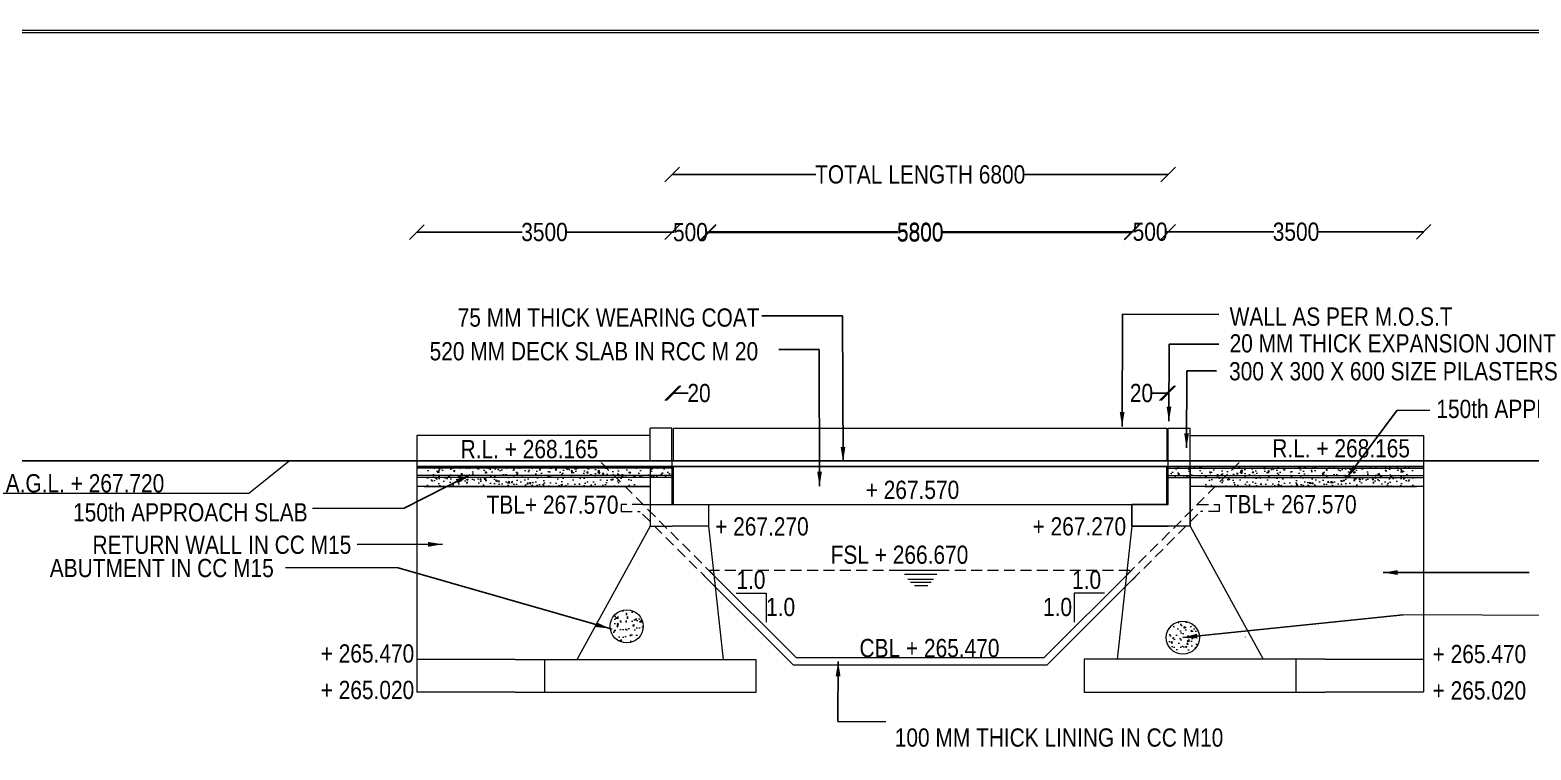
# Model space of a CAD drawing. Header units: millimetres. Extents: x 553923 to 630645, y 36209 to 87636.
# Drawn here: x 570139 to 590712, y 77768 to 87636 of the extents above; entities that cross this region are included whole.
import ezdxf

# ---------------------------------------------------------------- set-up
doc = ezdxf.new("R2010")
doc.units = ezdxf.units.MM
doc.header["$LTSCALE"] = 300
doc.header["$MEASUREMENT"] = 0
doc.linetypes.add('DASHED', pattern=[0.75, 0.5, -0.25])
doc.layers.add('MAIN', color=7, linetype='Continuous')
doc.styles.add('ARIAL NARROW', font='ARIALN.TTF', dxfattribs={"height": 250})
doc.dimstyles.get("Standard").update_dxf_attribs({"dimtxt": 200, "dimasz": 200, "dimexe": 0.18, "dimexo": 0.0625, "dimgap": 0.09, "dimtad": 0, "dimdec": 0, "dimzin": 0, "dimdsep": 46, "dimtxsty": 'ARIAL NARROW', "dimcen": 0.0851, "dimdle": 0.1, "dimse1": 1, "dimse2": 1, "dimadec": 0, "dimazin": 0, "dimtfac": 1, "dimtdec": 0, "dimtofl": 0, "dimtmove": 0, "dimatfit": 3, "dimfxl": 1, "dimtolj": 1, "dimtzin": 0, "dimarcsym": 0})
doc.dimstyles.new('STANDARD$7', dxfattribs={"dimtxt": 2, "dimasz": 2, "dimexe": 1.25, "dimexo": 0.625, "dimtad": 1, "dimdec": 0, "dimlfac": 0.5, "dimdsep": 46, "dimtxsty": 'ARIAL NARROW', "dimcen": 2.5, "dimdle": 0.1, "dimse1": 1, "dimse2": 1, "dimadec": 0, "dimazin": 0, "dimtfac": 1, "dimtdec": 0, "dimtmove": 0, "dimatfit": 3, "dimfxl": 1, "dimtolj": 1, "dimtzin": 0, "dimarcsym": 0})

# ---------------------------------------------------------------- blocks, each defined once
blk = doc.blocks.new('_Oblique')
at = {"color": 0, "linetype": 'ByBlock', "lineweight": -2}
blk.add_line((-0.5, -0.5), (0.5, 0.5), dxfattribs=at)
blk = doc.blocks.new('*D30')
at = {"layer": 'Defpoints', "color": 0, "linetype": 'ByBlock', "lineweight": 9, "transparency": 16777216}
for p in [(578961, 82659), (578961, 82330), (578941, 82180)]:
    blk.add_point(p, dxfattribs=at)
at = {"layer": 'MAIN', "color": 0, "linetype": 'ByBlock', "lineweight": -2, "transparency": 16777216}
for p, q in [((578941, 82659), (578961, 82659)), ((578961, 82659), (579161, 82659))]:
    blk.add_line(p, q, dxfattribs=at)
at = {"layer": 'MAIN', "color": 0, "linetype": 'ByBlock', "lineweight": -2, "transparency": 16777216, "xscale": 200, "yscale": 200, "zscale": 200, "rotation": 180}
blk.add_blockref('_Oblique', (578941, 82659), dxfattribs=at)
at = {"layer": 'MAIN', "color": 0, "linetype": 'ByBlock', "lineweight": -2, "transparency": 16777216, "xscale": 200, "yscale": 200, "zscale": 200}
blk.add_blockref('_Oblique', (578961, 82659), dxfattribs=at)
at = {"layer": 'MAIN', "color": 0, "linetype": 'ByBlock', "lineweight": 9, "transparency": 16777216, "insert": (579309, 82659), "char_height": 250, "attachment_point": 5, "style": 'ARIAL NARROW'}
blk.add_mtext('\\A1;20', dxfattribs=at)
blk = doc.blocks.new('*D21')
at = {"layer": 'Defpoints', "color": 0, "linetype": 'ByBlock', "lineweight": 9, "transparency": 16777216}
for p in [(585741, 82659), (585741, 82330), (585721, 82180)]:
    blk.add_point(p, dxfattribs=at)
at = {"layer": 'MAIN', "color": 0, "linetype": 'ByBlock', "lineweight": -2, "transparency": 16777216}
for p, q in [((585721, 82659), (585521, 82659)), ((585741, 82659), (585721, 82659))]:
    blk.add_line(p, q, dxfattribs=at)
at = {"layer": 'MAIN', "color": 0, "linetype": 'ByBlock', "lineweight": -2, "transparency": 16777216, "xscale": 200, "yscale": 200, "zscale": 200, "rotation": 180}
blk.add_blockref('_Oblique', (585721, 82659), dxfattribs=at)
at = {"layer": 'MAIN', "color": 0, "linetype": 'ByBlock', "lineweight": -2, "transparency": 16777216, "xscale": 200, "yscale": 200, "zscale": 200}
blk.add_blockref('_Oblique', (585741, 82659), dxfattribs=at)
at = {"layer": 'MAIN', "color": 0, "linetype": 'ByBlock', "lineweight": 9, "transparency": 16777216, "insert": (585373, 82659), "char_height": 250, "attachment_point": 5, "style": 'ARIAL NARROW'}
blk.add_mtext('\\A1;20', dxfattribs=at)
blk = doc.blocks.new('*D22')
at = {"layer": 'Defpoints', "color": 0, "linetype": 'ByBlock', "lineweight": 9, "transparency": 16777216}
for p in [(585740, 85655), (578941, 81135), (585740, 81135)]:
    blk.add_point(p, dxfattribs=at)
at = {"layer": 'MAIN', "color": 0, "linetype": 'ByBlock', "lineweight": -2, "transparency": 16777216}
for p, q in [((578941, 85655), (580910, 85655)), ((585740, 85655), (583770, 85655))]:
    blk.add_line(p, q, dxfattribs=at)
at = {"layer": 'MAIN', "color": 0, "linetype": 'ByBlock', "lineweight": -2, "transparency": 16777216, "xscale": 200, "yscale": 200, "zscale": 200, "rotation": 180}
blk.add_blockref('_Oblique', (578941, 85655), dxfattribs=at)
at = {"layer": 'MAIN', "color": 0, "linetype": 'ByBlock', "lineweight": -2, "transparency": 16777216, "xscale": 200, "yscale": 200, "zscale": 200}
blk.add_blockref('_Oblique', (585740, 85655), dxfattribs=at)
at = {"layer": 'MAIN', "color": 0, "linetype": 'ByBlock', "lineweight": 9, "transparency": 16777216, "insert": (582340, 85655), "char_height": 250, "attachment_point": 5, "style": 'ARIAL NARROW'}
blk.add_mtext('\\A1;TOTAL LENGTH 6800', dxfattribs=at)
blk = doc.blocks.new('*D23')
at = {"layer": 'Defpoints', "color": 0, "linetype": 'ByBlock', "lineweight": 9, "transparency": 16777216}
for p in [(585241, 84859), (579441, 79954), (585241, 79954)]:
    blk.add_point(p, dxfattribs=at)
at = {"layer": 'MAIN', "color": 0, "linetype": 'ByBlock', "lineweight": -2, "transparency": 16777216}
for p, q in [((579441, 84859), (582035, 84859)), ((585241, 84859), (582647, 84859))]:
    blk.add_line(p, q, dxfattribs=at)
at = {"layer": 'MAIN', "color": 0, "linetype": 'ByBlock', "lineweight": -2, "transparency": 16777216, "xscale": 200, "yscale": 200, "zscale": 200, "rotation": 180}
blk.add_blockref('_Oblique', (579441, 84859), dxfattribs=at)
at = {"layer": 'MAIN', "color": 0, "linetype": 'ByBlock', "lineweight": -2, "transparency": 16777216, "xscale": 200, "yscale": 200, "zscale": 200}
blk.add_blockref('_Oblique', (585241, 84859), dxfattribs=at)
at = {"layer": 'MAIN', "color": 0, "linetype": 'ByBlock', "lineweight": 9, "transparency": 16777216, "insert": (582341, 84859), "char_height": 250, "attachment_point": 5, "style": 'ARIAL NARROW'}
blk.add_mtext('\\A1;5800', dxfattribs=at)
blk = doc.blocks.new('*D24')
at = {"layer": 'Defpoints', "color": 0, "linetype": 'ByBlock', "lineweight": 9, "transparency": 16777216}
for p in [(585240, 84864), (579441, 79959), (585240, 79959)]:
    blk.add_point(p, dxfattribs=at)
at = {"layer": 'MAIN', "color": 0, "linetype": 'ByBlock', "lineweight": -2, "transparency": 16777216}
for p, q in [((579441, 84864), (582035, 84864)), ((585240, 84864), (582646, 84864))]:
    blk.add_line(p, q, dxfattribs=at)
at = {"layer": 'MAIN', "color": 0, "linetype": 'ByBlock', "lineweight": -2, "transparency": 16777216, "xscale": 200, "yscale": 200, "zscale": 200, "rotation": 180}
blk.add_blockref('_Oblique', (579441, 84864), dxfattribs=at)
at = {"layer": 'MAIN', "color": 0, "linetype": 'ByBlock', "lineweight": -2, "transparency": 16777216, "xscale": 200, "yscale": 200, "zscale": 200}
blk.add_blockref('_Oblique', (585240, 84864), dxfattribs=at)
at = {"layer": 'MAIN', "color": 0, "linetype": 'ByBlock', "lineweight": 9, "transparency": 16777216, "insert": (582340, 84864), "char_height": 250, "attachment_point": 5, "style": 'ARIAL NARROW'}
blk.add_mtext('\\A1;5800', dxfattribs=at)
blk = doc.blocks.new('*D25')
at = {"layer": 'Defpoints', "color": 0, "linetype": 'ByBlock', "lineweight": 9, "transparency": 16777216}
for p in [(585240, 84869), (579440, 79964), (585240, 79964)]:
    blk.add_point(p, dxfattribs=at)
at = {"layer": 'MAIN', "color": 0, "linetype": 'ByBlock', "lineweight": -2, "transparency": 16777216}
for p, q in [((579440, 84869), (582034, 84869)), ((585240, 84869), (582646, 84869))]:
    blk.add_line(p, q, dxfattribs=at)
at = {"layer": 'MAIN', "color": 0, "linetype": 'ByBlock', "lineweight": -2, "transparency": 16777216, "xscale": 200, "yscale": 200, "zscale": 200, "rotation": 180}
blk.add_blockref('_Oblique', (579440, 84869), dxfattribs=at)
at = {"layer": 'MAIN', "color": 0, "linetype": 'ByBlock', "lineweight": -2, "transparency": 16777216, "xscale": 200, "yscale": 200, "zscale": 200}
blk.add_blockref('_Oblique', (585240, 84869), dxfattribs=at)
at = {"layer": 'MAIN', "color": 0, "linetype": 'ByBlock', "lineweight": 9, "transparency": 16777216, "insert": (582340, 84869), "char_height": 250, "attachment_point": 5, "style": 'ARIAL NARROW'}
blk.add_mtext('\\A1;5800', dxfattribs=at)
blk = doc.blocks.new('*D26')
at = {"layer": 'Defpoints', "color": 0, "linetype": 'ByBlock', "lineweight": 9, "transparency": 16777216}
for p in [(585741, 84870), (585241, 80254), (585741, 80254)]:
    blk.add_point(p, dxfattribs=at)
at = {"layer": 'MAIN', "color": 0, "linetype": 'ByBlock', "lineweight": -2, "transparency": 16777216}
for p, q in [((585241, 84870), (585265, 84870)), ((585741, 84870), (585717, 84870))]:
    blk.add_line(p, q, dxfattribs=at)
at = {"layer": 'MAIN', "color": 0, "linetype": 'ByBlock', "lineweight": -2, "transparency": 16777216, "xscale": 200, "yscale": 200, "zscale": 200, "rotation": 180}
blk.add_blockref('_Oblique', (585241, 84870), dxfattribs=at)
at = {"layer": 'MAIN', "color": 0, "linetype": 'ByBlock', "lineweight": -2, "transparency": 16777216, "xscale": 200, "yscale": 200, "zscale": 200}
blk.add_blockref('_Oblique', (585741, 84870), dxfattribs=at)
at = {"layer": 'MAIN', "color": 0, "linetype": 'ByBlock', "lineweight": 9, "transparency": 16777216, "insert": (585491, 84870), "char_height": 250, "attachment_point": 5, "style": 'ARIAL NARROW'}
blk.add_mtext('\\A1;500', dxfattribs=at)
blk = doc.blocks.new('*D27')
at = {"layer": 'Defpoints', "color": 0, "linetype": 'ByBlock', "lineweight": 9, "transparency": 16777216}
for p in [(589241, 84870), (585741, 81323), (589241, 80873)]:
    blk.add_point(p, dxfattribs=at)
at = {"layer": 'MAIN', "color": 0, "linetype": 'ByBlock', "lineweight": -2, "transparency": 16777216}
for p, q in [((585741, 84870), (587185, 84870)), ((589241, 84870), (587797, 84870))]:
    blk.add_line(p, q, dxfattribs=at)
at = {"layer": 'MAIN', "color": 0, "linetype": 'ByBlock', "lineweight": -2, "transparency": 16777216, "xscale": 200, "yscale": 200, "zscale": 200, "rotation": 180}
blk.add_blockref('_Oblique', (585741, 84870), dxfattribs=at)
at = {"layer": 'MAIN', "color": 0, "linetype": 'ByBlock', "lineweight": -2, "transparency": 16777216, "xscale": 200, "yscale": 200, "zscale": 200}
blk.add_blockref('_Oblique', (589241, 84870), dxfattribs=at)
at = {"layer": 'MAIN', "color": 0, "linetype": 'ByBlock', "lineweight": 9, "transparency": 16777216, "insert": (587491, 84870), "char_height": 250, "attachment_point": 5, "style": 'ARIAL NARROW'}
blk.add_mtext('\\A1;3500', dxfattribs=at)
blk = doc.blocks.new('*D28')
at = {"layer": 'Defpoints', "color": 0, "linetype": 'ByBlock', "lineweight": 9, "transparency": 16777216}
for p in [(578941, 84864), (578941, 80254), (579441, 80254)]:
    blk.add_point(p, dxfattribs=at)
at = {"layer": 'MAIN', "color": 0, "linetype": 'ByBlock', "lineweight": -2, "transparency": 16777216}
for p, q in [((578941, 84864), (578965, 84864)), ((579441, 84864), (579417, 84864))]:
    blk.add_line(p, q, dxfattribs=at)
at = {"layer": 'MAIN', "color": 0, "linetype": 'ByBlock', "lineweight": -2, "transparency": 16777216, "xscale": 200, "yscale": 200, "zscale": 200, "rotation": 180}
blk.add_blockref('_Oblique', (578941, 84864), dxfattribs=at)
at = {"layer": 'MAIN', "color": 0, "linetype": 'ByBlock', "lineweight": -2, "transparency": 16777216, "xscale": 200, "yscale": 200, "zscale": 200}
blk.add_blockref('_Oblique', (579441, 84864), dxfattribs=at)
at = {"layer": 'MAIN', "color": 0, "linetype": 'ByBlock', "lineweight": 9, "transparency": 16777216, "insert": (579191, 84864), "char_height": 250, "attachment_point": 5, "style": 'ARIAL NARROW'}
blk.add_mtext('\\A1;500', dxfattribs=at)
blk = doc.blocks.new('*D29')
at = {"layer": 'Defpoints', "color": 0, "linetype": 'ByBlock', "lineweight": 9, "transparency": 16777216}
for p in [(575441, 84866), (578941, 81299), (575441, 80849)]:
    blk.add_point(p, dxfattribs=at)
at = {"layer": 'MAIN', "color": 0, "linetype": 'ByBlock', "lineweight": -2, "transparency": 16777216}
for p, q in [((575441, 84866), (576885, 84866)), ((578941, 84866), (577497, 84866))]:
    blk.add_line(p, q, dxfattribs=at)
at = {"layer": 'MAIN', "color": 0, "linetype": 'ByBlock', "lineweight": -2, "transparency": 16777216, "xscale": 200, "yscale": 200, "zscale": 200, "rotation": 180}
blk.add_blockref('_Oblique', (575441, 84866), dxfattribs=at)
at = {"layer": 'MAIN', "color": 0, "linetype": 'ByBlock', "lineweight": -2, "transparency": 16777216, "xscale": 200, "yscale": 200, "zscale": 200}
blk.add_blockref('_Oblique', (578941, 84866), dxfattribs=at)
at = {"layer": 'MAIN', "color": 0, "linetype": 'ByBlock', "lineweight": 9, "transparency": 16777216, "insert": (577191, 84866), "char_height": 250, "attachment_point": 5, "style": 'ARIAL NARROW'}
blk.add_mtext('\\A1;3500', dxfattribs=at)

msp = doc.modelspace()

# ---------------------------------------------------------------- hatches: boundary and pattern name
at = {"linetype": 'ByBlock', "lineweight": 9}
h = msp.add_hatch(dxfattribs=at)
h.set_pattern_fill('AR-CONC', color=0, scale=30, style=0)
h.set_pattern_definition([(50, (4122.73, 100672.81), (215.178055, -18.82564), [22.5, -247.5]), (355, (4122.73, 100672.81), (-41.6254, 225.65764), [18, -198]), (100.4514, (4140.66, 100671.24), (173.552815, 206.83186), [19.12206, -210.34263]), (46.1842, (4122.73, 100732.8), (320.17231, -49.6557), [33.75, -371.25]), (96.6356, (4149.4, 100728.67), (280.39881, 292.23536), [28.68309, -315.5139]), (351.1842, (4122.73, 100732.8), (280.39858, 292.23558), [27, -297]), (21, (4152.73, 100717.81), (179.072116, -120.785667), [22.5, -247.5]), (326, (4152.73, 100717.81), (72.9946, 217.54501), [18, -198]), (71.4514, (4167.66, 100707.75), (252.06679, 96.75915), [19.12206, -210.34263]), (37.5, (4122.73, 100672.81), (3.647957, 99.868156), [0, -195.6, 0, -201, 0, -198.75]), (7.5, (4122.73, 100672.81), (78.920861, 118.323514), [0, -114.6, 0, -191.1, 0, -75.75]), (327.5, (4055.83, 100672.81), (160.146731, -6.766462), [0, -75, 0, -234, 0, -310.5]), (317.5, (4025.83, 100672.81), (174.95585, 30.031495), [0, -97.5, 0, -155.4, 0, -220.5])])
h.paths.add_polyline_path([(578941.2, 81654.6), (575541.2, 81654.6), (575541.2, 81379.6), (578441.2, 81379.6), (578441.2, 81504.6), (578941.2, 81504.6)])
h = msp.add_hatch(dxfattribs=at)
h.set_pattern_fill('AR-CONC', color=0, scale=30, style=0)
h.set_pattern_definition([(130, (1160559.34, 100672.81), (-215.178055, -18.82564), [22.5, -247.5]), (185, (1160559.34, 100672.81), (41.6254, 225.65764), [18, -198]), (79.5486, (1160541.4, 100671.24), (-173.552815, 206.83186), [19.12206, -210.34263]), (133.8158, (1160559.34, 100732.8), (-320.17231, -49.6557), [33.75, -371.25]), (83.3644, (1160532.66, 100728.67), (-280.39881, 292.23536), [28.68309, -315.5139]), (188.8158, (1160559.34, 100732.8), (-280.39858, 292.23558), [27, -297]), (159, (1160529.34, 100717.81), (-179.072116, -120.785667), [22.5, -247.5]), (214, (1160529.34, 100717.81), (-72.9946, 217.54501), [18, -198]), (108.5486, (1160514.42, 100707.75), (-252.06679, 96.75915), [19.12206, -210.34263]), (142.5, (1160559.34, 100672.81), (-3.647957, 99.868156), [0, -195.6, 0, -201, 0, -198.75]), (172.5, (1160559.34, 100672.81), (-78.920861, 118.323514), [0, -114.6, 0, -191.1, 0, -75.75]), (212.5, (1160626.24, 100672.81), (-160.146731, -6.766462), [0, -75, 0, -234, 0, -310.5]), (222.5, (1160656.24, 100672.81), (-174.95585, 30.031495), [0, -97.5, 0, -155.4, 0, -220.5])])
h.paths.add_polyline_path([(585740.9, 81654.6), (589140.9, 81654.6), (589140.9, 81379.6), (586240.9, 81379.6), (586240.9, 81504.6), (585740.9, 81504.6)])
at = {"layer": 'MAIN', "linetype": 'ByBlock', "lineweight": 9}
h = msp.add_hatch(dxfattribs=at)
h.set_pattern_fill('AR-CONC', color=0, scale=30, style=0)
h.set_pattern_definition([(50, (24137.92, -22563.84), (215.178055, -18.82564), [22.5, -247.5]), (355, (24137.92, -22563.84), (-41.6254, 225.65764), [18, -198]), (100.4514, (24155.85, -22565.41), (173.552815, 206.83186), [19.12206, -210.34263]), (46.1842, (24137.92, -22503.84), (320.17231, -49.6557), [33.75, -371.25]), (96.6356, (24164.6, -22507.98), (280.39881, 292.23536), [28.68309, -315.5139]), (351.1842, (24137.92, -22503.84), (280.39858, 292.23558), [27, -297]), (21, (24167.92, -22518.84), (179.072116, -120.785667), [22.5, -247.5]), (326, (24167.92, -22518.84), (72.9946, 217.54501), [18, -198]), (71.4514, (24182.84, -22528.9), (252.06679, 96.75915), [19.12206, -210.34263]), (37.5, (24137.92, -22563.84), (3.647957, 99.868156), [0, -195.6, 0, -201, 0, -198.75]), (7.5, (24137.92, -22563.84), (78.920861, 118.323514), [0, -114.6, 0, -191.1, 0, -75.75]), (327.5, (24071.02, -22563.84), (160.146731, -6.766462), [0, -75, 0, -234, 0, -310.5]), (317.5, (24041.02, -22563.84), (174.95585, 30.031495), [0, -97.5, 0, -155.4, 0, -220.5])])
edge = h.paths.add_edge_path()
edge.add_arc((578317.2, 79463), 226.8, 0, 360)
h = msp.add_hatch(dxfattribs=at)
h.set_pattern_fill('AR-CONC', color=0, scale=30, style=0)
h.set_pattern_definition([(50, (11230.59, -23021.64), (215.178055, -18.82564), [22.5, -247.5]), (355, (11230.59, -23021.64), (-41.6254, 225.65764), [18, -198]), (100.4514, (11248.52, -23023.2), (173.552815, 206.83186), [19.12206, -210.34263]), (46.1842, (11230.59, -22961.64), (320.17231, -49.6557), [33.75, -371.25]), (96.6356, (11257.27, -22965.78), (280.39881, 292.23536), [28.68309, -315.5139]), (351.1842, (11230.6, -22961.64), (280.39858, 292.23558), [27, -297]), (21, (11260.59, -22976.64), (179.072116, -120.785667), [22.5, -247.5]), (326, (11260.59, -22976.64), (72.9946, 217.54501), [18, -198]), (71.4514, (11275.5, -22986.7), (252.06679, 96.75915), [19.12206, -210.34263]), (37.5, (11230.586, -23021.64), (3.647957, 99.868156), [0, -195.6, 0, -201, 0, -198.75]), (7.5, (11230.59, -23021.64), (78.920861, 118.323514), [0, -114.6, 0, -191.1, 0, -75.75]), (327.5, (11163.686, -23021.64), (160.146731, -6.766462), [0, -75, 0, -234, 0, -310.5]), (317.5, (11133.69, -23021.64), (174.95585, 30.031495), [0, -97.5, 0, -155.4, 0, -220.5])])
edge = h.paths.add_edge_path()
edge.add_arc((585939.3, 79308.3), 226.8, 0, 360)

# ---------------------------------------------------------------- linework, layer by layer
at = {"color": 0, "linetype": 'ByBlock', "lineweight": 9}
for p, q in [((588878.5, 82424), (589325.5, 82424)), ((589238.2, 82079.6), (589238.2, 78563)), ((599336.1, 81729.6), (563861.3, 81729.6)), ((563861.3, 81729.6), (599336.1, 81729.6)), ((563961.7, 81729.6), (599336.1, 81729.6)), ((599336.1, 81729.6), (563961.7, 81729.6)), ((596757, 81729.6), (567824.4, 81729.6)), ((567924.7, 81729.6), (596857.4, 81729.6)), ((573924.5, 81729.6), (568924.5, 81729.6)), ((573134.5, 81284.6), (573690.8, 81729.6)), ((574524.5, 81729.6), (573924.5, 81729.6)), ((578940.9, 81729.6), (575440.9, 81729.6)), ((575440.9, 81729.6), (575440.9, 81379.6)), ((578941.2, 81729.6), (575541.2, 81729.6)), ((577944.5, 81729.6), (586737.2, 81729.6)), ((577944.5, 81729.6), (586737.2, 81729.6)), ((578940.9, 81134.6), (578940.9, 81729.6)), ((585739.9, 81134.6), (585739.9, 81729.6)), ((585740.9, 81729.6), (589140.9, 81729.6)), ((586039.5, 80834.6), (586039.5, 81729.6)), ((586039.5, 80834.6), (586039.5, 81729.6)), ((578930.7, 81654.6), (575440.9, 81654.6)), ((575440.9, 81654.6), (578931, 81654.6)), ((578019.5, 81654.6), (578940.9, 81654.6)), ((578639.5, 81654.6), (578639.5, 80834.6)), ((585730.7, 81654.6), (578940.9, 81654.6)), ((578940.9, 81654.6), (586659.5, 81654.6)), ((578960.9, 81134.6), (578960.9, 81654.6)), ((585720.9, 81134.6), (585720.9, 81654.6)), ((589238.2, 81654.6), (585750.7, 81654.6)), ((586039.5, 81654.6), (586039.5, 80834.6)), ((573134.5, 81284.6), (569192.9, 81284.6)), ((578540.7, 81134.6), (585739.9, 81134.6)), ((578939.5, 81134.6), (579439.5, 81134.6)), ((579439.5, 81134.6), (579439.5, 80834.6)), ((585739.5, 81134.6), (585239.5, 81134.6)), ((585239.5, 81134.6), (585239.5, 80834.6)), ((585239.5, 80834.6), (585239.5, 81134.6)), ((586039.5, 81134.6), (586039.5, 80834.6)), ((578639.5, 80834.6), (577639.5, 79012)), ((578639.5, 80834.6), (578939.5, 80834.6)), ((579439.5, 80834.6), (578939.5, 80834.6)), ((585239.5, 80834.6), (585039.5, 79012.8)), ((585239.5, 80834.6), (585739.5, 80834.6)), ((586039.5, 80834.6), (585240.9, 80834.6)), ((586039.5, 80834.6), (585739.5, 80834.6)), ((586039.5, 80834.6), (587039.5, 79012)), ((580639.5, 79034.6), (579439.5, 80234.6)), ((584039.5, 79034.6), (585239.5, 80234.6)), ((580600.6, 78934.7), (579371.5, 80163.8)), ((584081.1, 78934.7), (585310.2, 80163.8)), ((577189.5, 79012), (577189.5, 78563)), ((577189.5, 79011.5), (577189.5, 78562.5)), ((580639.5, 79034.6), (584039.5, 79034.6)), ((580639.5, 79034.6), (584039.5, 79034.6)), ((587889.5, 79012), (584589.4, 79012)), ((584589.4, 79012), (584589.4, 78561.7)), ((587489.5, 79012), (587489.5, 78563)), ((587489.5, 79011.5), (587489.5, 78562.5)), ((587889.5, 79012), (589238.2, 79012)), ((580598.3, 78934.6), (584080.8, 78934.6)), ((584589.4, 78562), (587889, 78562)), ((587889.5, 78563), (589238.2, 78563))]:
    msp.add_line(p, q, dxfattribs=at)
at = {"color": 0, "linetype": 'DASHED', "lineweight": 9}
for p, q in [((579505.7, 80168.4), (577944.5, 81729.6)), ((585173.4, 80168.4), (586734.5, 81729.6)), ((578542.2, 81134.6), (578242.2, 81134.6)), ((578242.2, 81134.6), (578242.2, 81034.6)), ((586139.5, 81134.6), (586439.5, 81134.6)), ((586439.5, 81134.6), (586439.5, 81034.6)), ((578242.2, 81034.6), (578500.5, 81034.6)), ((579437.6, 80097.7), (578500.9, 81034.4)), ((585244.1, 80097.7), (586180.8, 81034.4)), ((586439.5, 81034.6), (586181.2, 81034.6)), ((579439.5, 80234.6), (585239.5, 80234.6))]:
    msp.add_line(p, q, dxfattribs=at)
at = {"color": 0, "linetype": 'ByBlock', "lineweight": 9}
for points in [[(553923.3, 87635.6), (630644.8, 87635.6), (630644.8, 36209.1), (553923.3, 36209.1)], [(553958.3, 87600.6), (630609.8, 87600.6), (630609.8, 36244.1), (553958.3, 36244.1)], [(578961.2, 82179.6), (585720.9, 82179.6), (585720.9, 81729.6), (578961.2, 81729.6)]]:
    msp.add_lwpolyline(points, close=True, dxfattribs=at)
for centre, start, end in [((570661.5, 81729.1), 90, 236.30993), ((578939.5, 81134.1), 90, 225), ((586181.2, 81034.1), 90, 135), ((586798.3, 79316.2), 0, 90), ((577840, 79007.5), 90, 180), ((586848.8, 79089.2), 270, 0), ((580598.3, 78935.1), 225, 270), ((584080.8, 78935.1), 270, 315), ((587889, 78562.5), 270, 0)]:
    msp.add_arc(centre, 0.5, start, end, dxfattribs=at)
at = {"layer": 'MAIN', "color": 0, "lineweight": 9}
for p, q in [((553958.3, 87600.6), (630609.8, 87600.6)), ((575259, 81076.3), (574013, 81076.3)), ((582048.1, 80234.6), (582633.6, 80234.6)), ((582127.3, 80177.5), (582570, 80177.5)), ((582168.8, 80110), (582524.6, 80110)), ((582206.5, 80067.2), (582490.8, 80067.2)), ((579817.7, 79916.6), (580229.3, 79916.6)), ((580229.3, 79916.6), (580229.3, 79521.3)), ((582262.3, 80021.8), (582445.4, 80021.8)), ((584864, 79916.6), (584452.4, 79916.6)), ((584452.4, 79916.6), (584452.4, 79521.3))]:
    msp.add_line(p, q, dxfattribs=at)
at = {"layer": 'MAIN', "color": 0, "linetype": 'ByBlock', "lineweight": 9}
for p, q in [((578639.5, 81729.6), (578639.5, 82179.6)), ((578938.2, 82179.6), (578639.5, 82179.6)), ((578938.2, 81729.6), (578938.2, 82179.6)), ((585740.9, 81729.6), (585740.9, 82179.6)), ((585740.9, 82179.6), (586039.5, 82179.6)), ((586039.5, 81729.6), (586039.5, 82179.6)), ((578639.5, 82079.6), (575440.9, 82079.6)), ((575440.9, 82079.6), (575440.9, 78558.5)), ((578639.5, 81729.6), (578639.5, 82079.6)), ((586039.5, 81729.6), (586039.5, 82079.6)), ((586042.2, 82079.6), (589238.2, 82079.6)), ((578940.9, 81654.6), (575440.9, 81654.6)), ((578940.9, 81629.6), (575440.9, 81629.6)), ((578940.9, 81529.6), (575440.9, 81529.6)), ((578940.9, 81504.6), (575440.9, 81504.6)), ((578940.9, 81654.6), (575541.2, 81654.6)), ((578941.2, 81629.6), (575541.2, 81629.6)), ((578941.2, 81529.6), (575541.2, 81529.6)), ((578941.2, 81504.6), (575541.2, 81504.6)), ((578961.2, 81654.6), (578960.9, 81654.6)), ((585720.9, 81654.6), (589240.9, 81654.6)), ((585740.9, 81629.6), (589238.2, 81629.6)), ((585740.9, 81529.6), (589238.2, 81529.6)), ((585740.9, 81504.6), (589238.2, 81504.6)), ((578639.5, 81379.6), (575440.9, 81379.6)), ((578639.5, 81379.6), (575541.2, 81379.6)), ((586240.9, 81379.6), (589140.9, 81379.6)), ((579439.5, 80834.6), (579639.5, 79008.8)), ((575186.3, 80265.3), (573641, 80265.3)), ((591125.2, 79613.1), (588958.1, 79619.1)), ((576789.5, 79007.5), (575440.9, 79007.5)), ((576789.5, 79008), (580089.6, 79008)), ((580089.6, 79008), (580089.6, 78557.7)), ((576789.5, 78558.5), (575440.9, 78558.5)), ((580089.6, 78558), (576790, 78558)), ((581212.6, 78158.4), (581868.8, 78158.4))]:
    msp.add_line(p, q, dxfattribs=at)
at = {"layer": 'MAIN', "color": 0, "lineweight": 9, "const_width": 6.25, "flags": 128}
for points in [[(575687, 81622.6, -1), (575680.7, 81622.6, -1)], [(575687, 81536.7, -1), (575680.7, 81536.7, -1)], [(575787.4, 81622.6, -1), (575781.1, 81622.6, -1)], [(575787.4, 81536.7, -1), (575781.1, 81536.7, -1)], [(575937, 81622.6, -1), (575930.7, 81622.6, -1)], [(575937, 81536.7, -1), (575930.7, 81536.7, -1)], [(576037.4, 81622.6, -1), (576031.1, 81622.6, -1)], [(576037.4, 81536.7, -1), (576031.1, 81536.7, -1)], [(576171.1, 81622.6, -1), (576164.8, 81622.6, -1)], [(576171.1, 81536.7, -1), (576164.8, 81536.7, -1)], [(576271.5, 81622.6, -1), (576265.2, 81622.6, -1)], [(576271.5, 81536.7, -1), (576265.2, 81536.7, -1)], [(576421.1, 81622.6, -1), (576414.8, 81622.6, -1)], [(576421.1, 81536.7, -1), (576414.8, 81536.7, -1)], [(576521.5, 81622.6, -1), (576515.2, 81622.6, -1)], [(576521.5, 81536.7, -1), (576515.2, 81536.7, -1)], [(576676.9, 81622.6, -1), (576670.7, 81622.6, -1)], [(576676.9, 81536.7, -1), (576670.7, 81536.7, -1)], [(576777.3, 81622.6, -1), (576771, 81622.6, -1)], [(576777.3, 81536.7, -1), (576771, 81536.7, -1)], [(577026.9, 81622.6, -1), (577020.7, 81622.6, -1)], [(577026.9, 81536.7, -1), (577020.7, 81536.7, -1)], [(577027.3, 81622.6, -1), (577021, 81622.6, -1)], [(577027.3, 81536.7, -1), (577021, 81536.7, -1)], [(577272.6, 81622.6, -1), (577266.4, 81622.6, -1)], [(577272.6, 81536.7, -1), (577266.4, 81536.7, -1)], [(577273, 81622.6, -1), (577266.8, 81622.6, -1)], [(577273, 81536.7, -1), (577266.8, 81536.7, -1)], [(577522.6, 81622.6, -1), (577516.4, 81622.6, -1)], [(577522.6, 81536.7, -1), (577516.4, 81536.7, -1)], [(577523, 81622.6, -1), (577516.8, 81622.6, -1)], [(577523, 81536.7, -1), (577516.8, 81536.7, -1)], [(577784, 81622.6, -1), (577777.7, 81622.6, -1)], [(577784, 81536.7, -1), (577777.7, 81536.7, -1)], [(577784.3, 81622.6, -1), (577778.1, 81622.6, -1)], [(577784.3, 81536.7, -1), (577778.1, 81536.7, -1)], [(578034, 81622.6, -1), (578027.7, 81622.6, -1)], [(578034, 81536.7, -1), (578027.7, 81536.7, -1)], [(578034.3, 81622.6, -1), (578028.1, 81622.6, -1)], [(578034.3, 81536.7, -1), (578028.1, 81536.7, -1)], [(578200.6, 81622.6, -1), (578194.3, 81622.6, -1)], [(578200.6, 81536.7, -1), (578194.3, 81536.7, -1)], [(578201, 81622.6, -1), (578194.7, 81622.6, -1)], [(578201, 81536.7, -1), (578194.7, 81536.7, -1)], [(578450.6, 81622.6, -1), (578444.3, 81622.6, -1)], [(578450.6, 81536.7, -1), (578444.3, 81536.7, -1)], [(578451, 81622.6, -1), (578444.7, 81622.6, -1)], [(578451, 81536.7, -1), (578444.7, 81536.7, -1)], [(578670.6, 81622.6, -1), (578664.3, 81622.6, -1)], [(578670.6, 81536.7, -1), (578664.3, 81536.7, -1)], [(578673.2, 81622.6, -1), (578667, 81622.6, -1)], [(578673.2, 81536.7, -1), (578667, 81536.7, -1)], [(578673.6, 81622.6, -1), (578667.3, 81622.6, -1)], [(578673.6, 81536.7, -1), (578667.3, 81536.7, -1)], [(578736.5, 81622.6, -1), (578730.2, 81622.6, -1)], [(578736.5, 81536.7, -1), (578730.2, 81536.7, -1)], [(578935.8, 81622.6, -1), (578929.5, 81622.6, -1)], [(578935.8, 81536.7, -1), (578929.5, 81536.7, -1)], [(586008.5, 81622.6, 1), (586014.7, 81622.6, 1)], [(586008.5, 81536.7, 1), (586014.7, 81536.7, 1)], [(586231.1, 81622.6, 1), (586237.4, 81622.6, 1)], [(586231.1, 81536.7, 1), (586237.4, 81536.7, 1)], [(586481.1, 81622.6, 1), (586487.4, 81622.6, 1)], [(586481.1, 81536.7, 1), (586487.4, 81536.7, 1)], [(586647.7, 81622.6, 1), (586654, 81622.6, 1)], [(586647.7, 81536.7, 1), (586654, 81536.7, 1)], [(586897.7, 81622.6, 1), (586904, 81622.6, 1)], [(586897.7, 81536.7, 1), (586904, 81536.7, 1)], [(587159.1, 81622.6, 1), (587165.3, 81622.6, 1)], [(587159.1, 81536.7, 1), (587165.3, 81536.7, 1)], [(587409.1, 81622.6, 1), (587415.3, 81622.6, 1)], [(587409.1, 81536.7, 1), (587415.3, 81536.7, 1)], [(587654.8, 81622.6, 1), (587661, 81622.6, 1)], [(587654.8, 81536.7, 1), (587661, 81536.7, 1)], [(587904.8, 81622.6, 1), (587911, 81622.6, 1)], [(587904.8, 81536.7, 1), (587911, 81536.7, 1)], [(588160.6, 81622.6, 1), (588166.9, 81622.6, 1)], [(588160.6, 81536.7, 1), (588166.9, 81536.7, 1)], [(588410.6, 81622.6, 1), (588416.9, 81622.6, 1)], [(588410.6, 81536.7, 1), (588416.9, 81536.7, 1)], [(588644.7, 81622.6, 1), (588651, 81622.6, 1)], [(588644.7, 81536.7, 1), (588651, 81536.7, 1)], [(588894.7, 81622.6, 1), (588901, 81622.6, 1)], [(588894.7, 81536.7, 1), (588901, 81536.7, 1)]]:
    msp.add_lwpolyline(points, format="xyb", close=True, dxfattribs=at)
at = {"layer": 'MAIN', "color": 0, "linetype": 'ByBlock', "lineweight": 9}
for points in [[(575541.2, 81379.6), (578639.5, 81379.6)], [(589238.2, 81379.6), (586039.5, 81379.6)]]:
    msp.add_lwpolyline(points, dxfattribs=at)
at = {"layer": 'MAIN', "color": 0, "lineweight": 9}
for centre in [(578317.2, 79463), (585939.3, 79308.3)]:
    msp.add_circle(centre, 226.8, dxfattribs=at)
at = {"layer": 'MAIN', "color": 0, "linetype": 'ByBlock', "lineweight": 9}
for centre, start, end in [((579739, 79007.5), 0, 90), ((577840, 78558.5), 180, 270)]:
    msp.add_arc(centre, 0.5, start, end, dxfattribs=at)

# ---------------------------------------------------------------- texts
at = {"layer": 'MAIN', "color": 0, "lineweight": 9, "style": 'ARIAL NARROW'}
for s, p in [('75 MM THICK WEARING COAT', (576001.1, 83570.2)), ('WALL AS PER M.O.S.T', (586581.7, 83582.9)), ('520 MM DECK SLAB IN RCC M 20', (575616.3, 83108.4)), ('300 X 300 X 600 SIZE PILASTERS', (586573.9, 82834.5)), ('R.L. + 268.165', (576041.4, 81766.9)), ('R.L. + 268.165', (587166.1, 81777.9)), ('A.G.L. + 267.720', (569805.7, 81298.4)), ('+ 267.570', (581593.1, 81208.6)), ('TBL+ 267.570', (586515.3, 81011.1)), ('TBL+ 267.570', (576397.3, 81005.6)), ('+ 267.270', (579529.8, 80707.7)), ('+ 267.270', (583880.2, 80707.9)), ('FSL + 266.670', (581112.7, 80319.8)), ('+ 265.470', (574123.1, 78966)), ('CBL + 265.470', (581508.4, 79040.5)), ('+ 265.470', (589363.6, 78959)), ('+ 265.020', (574123.1, 78466)), ('+ 265.020', (589363.6, 78459))]:
    msp.add_text(s, height=250, dxfattribs=at).set_placement(p)
at = {"layer": 'MAIN', "color": 0, "lineweight": 9, "char_height": 250, "style": 'ARIAL NARROW'}
for s, insert, attachment_point in [('20 MM THICK EXPANSION JOINT', (586580.8, 83339.8), 4), ('150th APPROACH SLAB', (589415.1, 82441.1), 4), ('150th APPROACH SLAB', (570729.5, 81023.5), 4), ('RETURN WALL IN CC M15', (570995.3, 80579.1), 4), ('ABUTMENT IN CC M15', (573480.5, 80260.5), 6), ('1.0', (580219.3, 80099.2), 6), ('1.0', (584819.8, 80099.2), 6), ('1.0', (580626.3, 79726.7), 6), ('1.0', (584421.3, 79726.7), 6), ('100 MM THICK LINING IN CC M10', (581991.5, 77937.1), 4)]:
    msp.add_mtext(s, dxfattribs=dict(at, insert=insert, attachment_point=attachment_point))

# ---------------------------------------------------------------- dimensions: what is measured, and where the dimension line sits
at = {"layer": 'MAIN', "color": 0, "linetype": 'ByBlock', "lineweight": 9}
dim = msp.add_linear_dim(base=(585739.5, 85655.2), p1=(578940.9, 81134.6), p2=(585739.5, 81134.6), text='TOTAL LENGTH 6800', dimstyle='Standard', override={"dimtxt": 250, "dimblk1": 'Oblique', "dimblk2": 'Oblique', "dimsah": 1}, dxfattribs=at)
dim.commit()
dim.dimension.update_dxf_attribs({"geometry": '*D22', "text_midpoint": (582340.2, 85655.2)})
for base, p1, p2, picture, middle in [((575440.9, 84866.3), (578941.2, 81298.7), (575440.9, 80848.7), '*D29', (577191, 84866.3)), ((578940.9, 84864.1), (579441.2, 80253.7), (578940.9, 80253.7), '*D28', (579191, 84864.1)), ((585240.1, 84869.3), (579440.5, 79963.6), (585240.1, 79963.8), '*D25', (582340.3, 84869.3)), ((585240.3, 84864.4), (579440.7, 79958.6), (585240.3, 79958.8), '*D24', (582340.5, 84864.4)), ((585240.9, 84859.5), (579441.2, 79953.7), (585240.9, 79953.9), '*D23', (582341, 84859.5)), ((585740.9, 84869.9), (585240.9, 80253.7), (585740.9, 80253.7), '*D26', (585490.9, 84869.9)), ((589240.9, 84869.9), (585740.9, 81323.3), (589240.9, 80873.3), '*D27', (587490.9, 84869.9)), ((578960.9, 82658.5), (578940.9, 82179.6), (578960.9, 82329.6), '*D30', (579309.1, 82658.5))]:
    dim = msp.add_linear_dim(base=base, p1=p1, p2=p2, dimstyle='Standard', override={"dimtxt": 250, "dimblk1": 'Oblique', "dimblk2": 'Oblique', "dimsah": 1}, dxfattribs=at)
    dim.commit()
    dim.dimension.update_dxf_attribs({"geometry": picture, "text_midpoint": middle})
dim = msp.add_linear_dim(base=(585740.9, 82658.5), p1=(585720.9, 82179.6), p2=(585740.9, 82329.6), dimstyle='Standard', override={"dimtxt": 250, "dimblk1": 'Oblique', "dimblk2": 'Oblique', "dimsah": 1}, dxfattribs=at)
dim.commit()
dim.dimension.update_dxf_attribs({"geometry": '*D21', "text_midpoint": (585372.6, 82658.5), "dimtype": 160})

# ---------------------------------------------------------------- leaders
msp.add_leader([(585107.8, 82199.4), (585112.7, 83741.6), (586431.4, 83736.5)], dimstyle='STANDARD$7', override={"dimtxt": 250, "dimasz": 200, "dimexe": 0.18, "dimexo": 0.0625, "dimgap": 0.09, "dimtad": 0, "dimlfac": 1, "dimzin": 0, "dimcen": 0.0851, "dimtofl": 0}, dxfattribs=at)
at = {"layer": 'MAIN', "color": 0, "lineweight": 9}
for points in [[(581283, 81720.9), (581274.7, 83717.2), (580168.8, 83717.2)], [(585749.4, 82272.9), (585752.8, 83328.3), (586432.9, 83330.8)], [(580961.6, 81383.9), (580953.3, 83257.2), (580400.4, 83257.2)], [(585990.4, 81909.4), (585993.8, 82964.7), (586400.9, 82965.1)], [(588181, 81494), (588878.5, 82424)], [(576168, 81539.9), (575259, 81076.3)], [(575794.7, 80587.1), (574622, 80583.9)], [(578088.3, 79431.3), (575186.3, 80265.3)], [(588685, 80200), (590685, 80200)], [(585939.3, 79308.3), (588958.1, 79619.1)], [(581215.5, 78979.3), (581212.6, 78158.4)]]:
    msp.add_leader(points, dimstyle='STANDARD$7', override={"dimtxt": 200, "dimasz": 200, "dimexe": 0.18, "dimexo": 0.0625, "dimgap": 0.09, "dimtad": 0, "dimtoh": 1, "dimlfac": 1, "dimzin": 0, "dimcen": 0.09, "dimtdec": 4, "dimtofl": 0}, dxfattribs=at)

doc.saveas('drawing.dxf')
